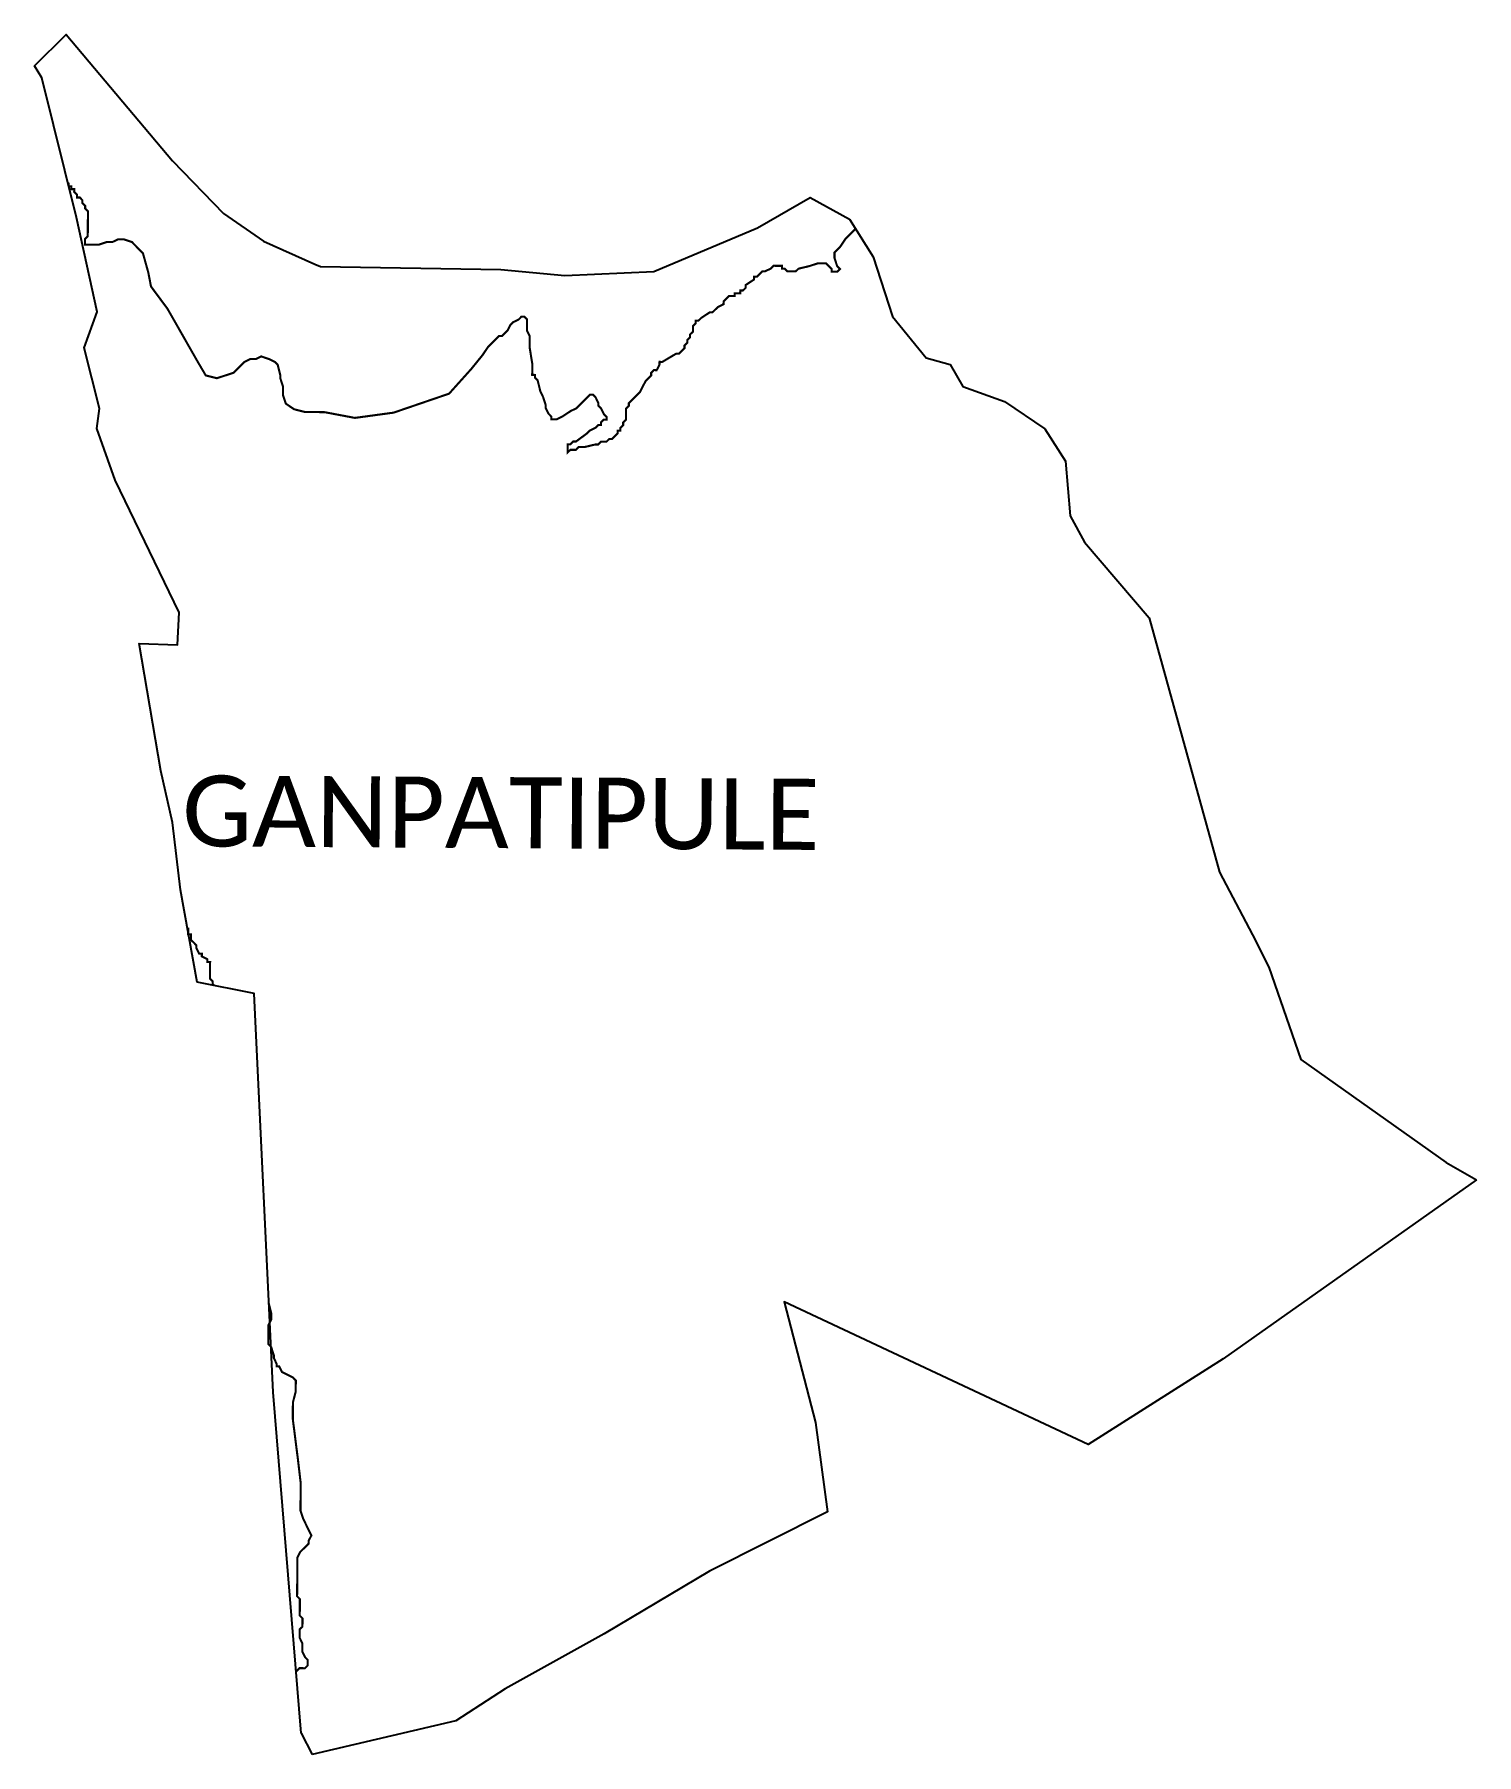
# Model space of a CAD drawing. Header units: metres. Extents: x 315418 to 317530, y 1894991 to 1897511.
import ezdxf

# ---------------------------------------------------------------- set-up
doc = ezdxf.new("R2010")
doc.units = ezdxf.units.M
for name, color, linetype in [('HAZARDS LINE', 1, 'Continuous'), ('village', 3, 'Continuous'), ('VILLAGE NAME', 250, 'Continuous')]:
    doc.layers.add(name, color=color, linetype=linetype)
doc.styles.get("Standard").update_dxf_attribs({"font": 'simplex.shx'})

msp = doc.modelspace()

# ---------------------------------------------------------------- linework, layer by layer
at = {"color": 3, "true_color": 0x00ff00, "flags": 128}
msp.add_lwpolyline([(315808.3, 1895022.6), (315824.5, 1894991.4)], dxfattribs=at)
at = {"layer": 'HAZARDS LINE', "lineweight": 18, "const_width": 3.04}
for points in [[(315466.8, 1897292.7), (315467.9, 1897292.2), (315467.9, 1897288.1), (315471.9, 1897288.1), (315471.9, 1897284), (315476, 1897284), (315475.9, 1897280), (315480, 1897275.9), (315479.9, 1897271.8), (315484, 1897271.8), (315488, 1897267.7), (315488, 1897263.7), (315492, 1897259.6), (315492, 1897255.5), (315496, 1897251.5), (315495.8, 1897215), (315491.7, 1897211), (315491.6, 1897202.9), (315511.9, 1897202.7), (315524.1, 1897206.7), (315532.2, 1897206.7), (315540.3, 1897210.7), (315548.4, 1897210.6), (315560.5, 1897206.5), (315576.6, 1897190.1), (315584.5, 1897161.7), (315588.4, 1897141.4), (315612.5, 1897108.9), (315656.6, 1897031.6), (315668.6, 1897011.2), (315684.8, 1897007.1), (315709.1, 1897015), (315725.5, 1897031.1), (315733.6, 1897035.1), (315741.7, 1897035.1), (315749.8, 1897039.1), (315761.9, 1897034.9), (315770, 1897030.8), (315774, 1897026.7), (315778, 1897010.5), (315778, 1897006.4), (315781.9, 1896994.3), (315781.8, 1896982.1), (315785.8, 1896969.9), (315797.9, 1896961.7), (315814.1, 1896957.6), (315842.5, 1896957.4), (315887, 1896949), (315943.7, 1896956.7), (316025, 1896984.5), (316057.6, 1897020.8), (316073.9, 1897040.9), (316082.1, 1897053), (316098.4, 1897069.1), (316102.5, 1897069.1), (316110.7, 1897077.1), (316114.8, 1897085.2), (316118.8, 1897089.2), (316127, 1897093.2), (316131, 1897097.3), (316135.1, 1897097.2), (316139.1, 1897093.2), (316139, 1897077), (316143, 1897068.8), (316142.9, 1897052.6), (316146.8, 1897028.3), (316146.7, 1897012.1), (316150.7, 1897012), (316150.7, 1897008), (316154.7, 1897003.9), (316158.7, 1896987.7), (316162.7, 1896979.5), (316166.6, 1896967.4), (316166.6, 1896963.3), (316170.6, 1896955.2), (316174.6, 1896951.1), (316174.6, 1896947), (316182.7, 1896947), (316190.8, 1896951), (316203, 1896959), (316211.2, 1896963), (316215.3, 1896967), (316227.5, 1896979.1), (316231.6, 1896983.1), (316235.6, 1896983.1), (316239.6, 1896979), (316243.6, 1896970.9), (316243.6, 1896966.8), (316247.6, 1896962.8), (316251.6, 1896954.6), (316255.7, 1896950.6), (316255.6, 1896946.5), (316251.6, 1896946.5), (316247.5, 1896942.5), (316247.5, 1896938.5), (316243.4, 1896938.5), (316239.3, 1896934.5), (316231.2, 1896930.5), (316227.1, 1896926.4), (316210.8, 1896914.4), (316206.8, 1896914.4), (316202.7, 1896910.4), (316198.7, 1896910.4), (316198.6, 1896906.4), (316198.6, 1896902.3), (316198.6, 1896898.3), (316202.7, 1896902.3), (316210.8, 1896902.2), (316214.8, 1896906.3), (316222.9, 1896906.2), (316239.2, 1896910.1), (316243.2, 1896910.1), (316247.3, 1896914.1), (316251.4, 1896914.1), (316255.4, 1896914.1), (316259.5, 1896918.1), (316263.5, 1896918.1), (316267.6, 1896922.1), (316271.7, 1896926.1), (316271.7, 1896930.2), (316275.8, 1896930.2), (316275.8, 1896934.2), (316279.9, 1896938.2), (316279.9, 1896942.3), (316284, 1896946.3), (316284, 1896950.4), (316284, 1896954.4), (316284.1, 1896958.5), (316284.1, 1896962.5), (316288.2, 1896966.5), (316288.2, 1896970.6), (316292.3, 1896974.6), (316296.4, 1896978.6), (316300.4, 1896982.7), (316304.5, 1896986.7), (316308.6, 1896994.8), (316312.7, 1897002.8), (316316.8, 1897006.9), (316320.9, 1897010.9), (316320.9, 1897014.9), (316325, 1897019), (316329, 1897018.9), (316333.1, 1897027), (316333.2, 1897031.1), (316337.2, 1897031), (316357.6, 1897043.1), (316361.6, 1897043), (316365.7, 1897047.1), (316369.8, 1897051.1), (316369.8, 1897055.1), (316373.9, 1897059.2), (316373.9, 1897063.2), (316378, 1897067.2), (316378, 1897071.3), (316382.1, 1897075.3), (316382.1, 1897079.4), (316382.1, 1897083.4), (316386.2, 1897087.4), (316386.3, 1897091.5), (316390.3, 1897091.5), (316394.4, 1897095.5), (316406.6, 1897103.5), (316410.6, 1897103.5), (316418.8, 1897111.5), (316426.9, 1897115.5), (316427, 1897119.6), (316431, 1897123.6), (316435.1, 1897127.6), (316439.2, 1897127.6), (316443.2, 1897127.6), (316443.2, 1897131.6), (316447.3, 1897131.6), (316451.3, 1897131.6), (316451.4, 1897135.6), (316455.4, 1897135.6), (316459.5, 1897139.6), (316459.5, 1897143.7), (316471.7, 1897151.7), (316471.8, 1897155.8), (316475.8, 1897155.7), (316479.9, 1897159.8), (316484, 1897163.8), (316488, 1897163.8), (316496.2, 1897167.7), (316500.2, 1897171.8), (316504.3, 1897171.7), (316508.3, 1897171.7), (316512.4, 1897171.7), (316512.4, 1897167.6), (316516.4, 1897167.6), (316520.4, 1897163.5), (316524.5, 1897163.5), (316532.6, 1897163.5), (316536.7, 1897167.5), (316552.9, 1897171.4), (316565.1, 1897175.4), (316569.1, 1897175.4), (316573.2, 1897175.3), (316577.2, 1897175.3), (316581.3, 1897171.2), (316585.3, 1897167.1), (316585.3, 1897163.1), (316589.3, 1897163.1), (316593.4, 1897163), (316597.4, 1897167.1), (316593.4, 1897171.1), (316589.4, 1897183.3), (316589.5, 1897191.4), (316597.7, 1897199.5), (316605.8, 1897211.6), (316609.9, 1897215.6), (316620.2, 1897225.7)], [(315680.9, 1896117.6), (315678.8, 1896119.7), (315678.8, 1896123.7), (315674.8, 1896127.8), (315675, 1896152.1), (315670.9, 1896152.2), (315670.9, 1896156.2), (315662.9, 1896160.3), (315662.9, 1896164.4), (315658.8, 1896164.4), (315654.9, 1896172.5), (315654.9, 1896176.6), (315650.9, 1896180.7), (315646.8, 1896184.7), (315646.9, 1896192.8), (315642.8, 1896192.9), (315642.9, 1896201), (315641.8, 1896201)], [(315800.8, 1895113.1), (315801.7, 1895113.9), (315805.8, 1895118), (315813.9, 1895117.9), (315817.9, 1895121.9), (315818, 1895130), (315814, 1895134.1), (315810, 1895142.3), (315810.1, 1895154.4), (315806.1, 1895162.5), (315806.1, 1895174.7), (315810.2, 1895178.7), (315810.3, 1895190.9), (315806.3, 1895195), (315806.4, 1895219.3), (315802.4, 1895223.3), (315802.8, 1895280.1), (315806.9, 1895288.1), (315811, 1895292.2), (315819.1, 1895300.2), (315819.2, 1895304.3), (315823.3, 1895312.4), (315819.3, 1895320.5), (315811.3, 1895336.7), (315807.3, 1895348.9), (315807.6, 1895389.4), (315803.8, 1895421.9), (315796.1, 1895482.7), (315796.2, 1895507), (315800.4, 1895523.2), (315800.5, 1895539.4), (315796.5, 1895543.5), (315780.3, 1895551.7), (315776.3, 1895559.8), (315772.3, 1895559.9), (315772.3, 1895563.9), (315768.3, 1895572.1), (315768.3, 1895576.1), (315764.4, 1895588.3), (315760.3, 1895592.4), (315760.5, 1895620.7), (315764.6, 1895628.8), (315764.7, 1895636.9), (315761, 1895652)]]:
    msp.add_lwpolyline(points, dxfattribs=at)
at = {"layer": 'village', "color": 3, "true_color": 0x00ff00}
for points in [[(315808.3, 1895022.6, 0), (315767.2, 1895522, 0), (315739.6, 1896106.2, 0), (315656, 1896122.4, 0), (315631.6, 1896257.8, 0), (315620, 1896356.7, 0), (315602.6, 1896431.9, 0), (315571.1, 1896618.8, 0), (315627.2, 1896616.9, 0), (315629.8, 1896663.9, 0), (315535.7, 1896857.6, 0), (315509.1, 1896933.3, 0), (315512.8, 1896962.9, 0), (315490.3, 1897051.8, 0), (315509.4, 1897104.2, 0), (315479.3, 1897242.5, 0), (315428.4, 1897447, 0), (315417.6, 1897464.7, 0), (315464, 1897510.6, 0), (315619.7, 1897325.7, 0), (315694.7, 1897248.3, 0), (315753.3, 1897207.9, 0), (315828.4, 1897174.3, 0), (315836.6, 1897170.6, 0), (316100.6, 1897166.4, 0), (316194.3, 1897157.6, 0), (316325, 1897163.6, 0), (316476.8, 1897227.4, 0), (316554, 1897272, 0), (316611.2, 1897240, 0), (316645.9, 1897184.7, 0), (316674.6, 1897097.7, 0), (316723.7, 1897036.9, 0), (316758.9, 1897027.3, 0), (316777.2, 1896995, 0), (316838.6, 1896973.1, 0), (316897.5, 1896933.1, 0), (316927.6, 1896885.7, 0), (316934.6, 1896805.6, 0), (316955.7, 1896767.1, 0), (317050.5, 1896656, 0), (317153.4, 1896283.9, 0), (317201.8, 1896191.9, 0), (317225.8, 1896144.8, 0), (317272.6, 1896009.4, 0), (317485.3, 1895858.4, 0), (317529.9, 1895833.1, 0)], [(317529.9, 1895833.1, 0), (317158.9, 1895571.1, 0), (316961, 1895445.7, 0), (316515.5, 1895654.6, 0), (316561.5, 1895478, 0), (316579.1, 1895347.1, 0), (316406.3, 1895260.1, 0), (316252, 1895168.4, 0), (316107.2, 1895087.5, 0), (316034.7, 1895040.7, 0), (315824.5, 1894991.4, 0)]]:
    msp.add_polyline3d(points, dxfattribs=at)

# ---------------------------------------------------------------- texts
at = {"layer": 'VILLAGE NAME', "insert": (315634.5, 1896425.6), "char_height": 104.042, "attachment_point": 1, "rotation": 359.6762}
msp.add_mtext_dynamic_manual_height_columns('{\\fCalibri|b0|i0|c0|p34;GANPATIPULE}', width=1567.856, gutter_width=520.2, heights=[0], dxfattribs=at)

doc.saveas('drawing.dxf')
